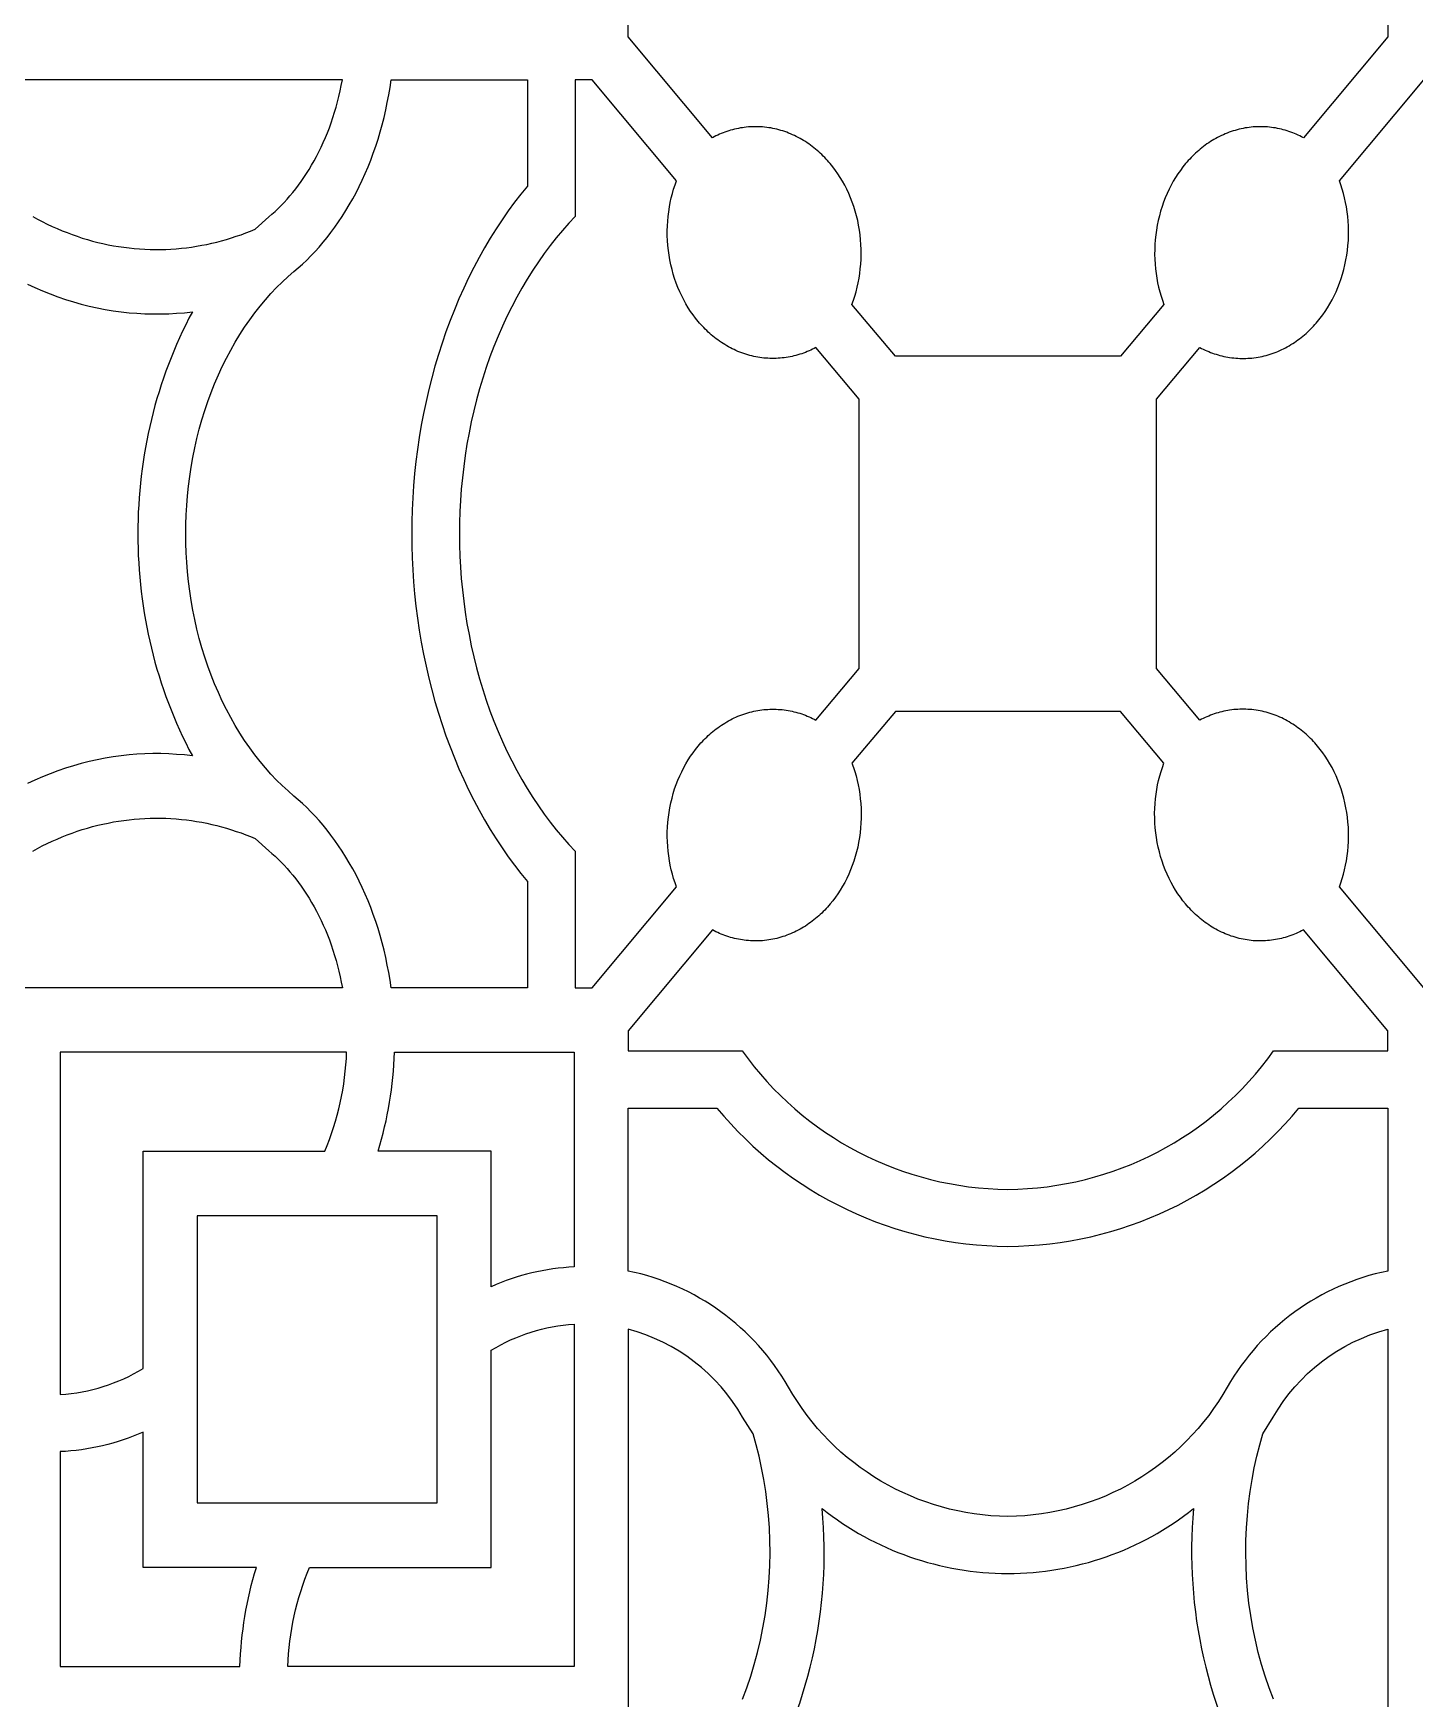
# Model space of a CAD drawing. Extents: x 59271 to 61367, y 41180 to 44085.
# Drawn here: x 59470.2 to 59620.9, y 43077.3 to 43259.1 of the extents above; entities that cross this region are included whole.
import ezdxf

# ---------------------------------------------------------------- set-up
doc = ezdxf.new("R2010")
doc.units = 0
doc.layers.get('0').update_dxf_attribs({"linetype": 'CONTINUOUS'})

msp = doc.modelspace()

# ---------------------------------------------------------------- linework, layer by layer
for points in [[(59617.97, 43260.87), (59617.97, 43258.67), (59608.76, 43247.66), (59608.57, 43247.76), (59608.38, 43247.85), (59608.19, 43247.94), (59607.99, 43248.03), (59607.8, 43248.11), (59607.6, 43248.19), (59607.4, 43248.27), (59607.19, 43248.34), (59606.99, 43248.41), (59606.78, 43248.47), (59606.57, 43248.53), (59606.36, 43248.58), (59606.15, 43248.63), (59605.93, 43248.68), (59605.72, 43248.72), (59605.5, 43248.75), (59605.29, 43248.78), (59605.07, 43248.81), (59604.85, 43248.83), (59604.63, 43248.84), (59604.41, 43248.85), (59604.19, 43248.86), (59603.96, 43248.86), (59603.74, 43248.85), (59603.52, 43248.84), (59603.3, 43248.83), (59603.07, 43248.81), (59602.85, 43248.78), (59602.63, 43248.75), (59602.41, 43248.72), (59602.19, 43248.68), (59601.97, 43248.63), (59601.75, 43248.58), (59601.53, 43248.52), (59601.31, 43248.46), (59601.09, 43248.4), (59600.88, 43248.32), (59600.66, 43248.25), (59600.45, 43248.17), (59600.24, 43248.08), (59600.03, 43247.99), (59599.82, 43247.9), (59599.62, 43247.8), (59599.41, 43247.69), (59599.21, 43247.58), (59599.01, 43247.47), (59598.82, 43247.35), (59598.62, 43247.23), (59598.43, 43247.11), (59598.24, 43246.98), (59598.06, 43246.85), (59597.87, 43246.71), (59597.69, 43246.57), (59597.52, 43246.42), (59597.34, 43246.28), (59597.17, 43246.13), (59597, 43245.97), (59596.83, 43245.82), (59596.67, 43245.66), (59596.51, 43245.5), (59596.36, 43245.33), (59596.2, 43245.17), (59596.06, 43245), (59595.91, 43244.83), (59595.62, 43244.47), (59595.35, 43244.1), (59595.08, 43243.72), (59594.82, 43243.32), (59594.57, 43242.91), (59594.33, 43242.48), (59594.11, 43242.04), (59593.9, 43241.58), (59593.7, 43241.11), (59593.51, 43240.64), (59593.34, 43240.15), (59593.18, 43239.65), (59593.05, 43239.14), (59592.92, 43238.63), (59592.82, 43238.11), (59592.73, 43237.59), (59592.65, 43237.06), (59592.6, 43236.53), (59592.56, 43236), (59592.54, 43235.47), (59592.53, 43234.93), (59592.55, 43234.41), (59592.58, 43233.88), (59592.63, 43233.36), (59592.69, 43232.84), (59592.77, 43232.34), (59592.86, 43231.83), (59592.97, 43231.34), (59593.09, 43230.86), (59593.23, 43230.38), (59593.38, 43229.92), (59593.54, 43229.47), (59588.81, 43223.82), (59576.52, 43223.82), (59564.24, 43223.82), (59559.51, 43229.47), (59559.67, 43229.92), (59559.82, 43230.38), (59559.96, 43230.86), (59560.08, 43231.34), (59560.19, 43231.83), (59560.28, 43232.34), (59560.36, 43232.84), (59560.42, 43233.36), (59560.47, 43233.88), (59560.5, 43234.41), (59560.51, 43234.93), (59560.51, 43235.47), (59560.49, 43236), (59560.45, 43236.53), (59560.4, 43237.06), (59560.32, 43237.59), (59560.23, 43238.11), (59560.13, 43238.63), (59560, 43239.14), (59559.86, 43239.65), (59559.71, 43240.15), (59559.54, 43240.64), (59559.35, 43241.11), (59559.15, 43241.58), (59558.94, 43242.04), (59558.72, 43242.48), (59558.48, 43242.91), (59558.23, 43243.32), (59557.97, 43243.72), (59557.7, 43244.1), (59557.42, 43244.47), (59557.14, 43244.83), (59556.99, 43245), (59556.84, 43245.17), (59556.69, 43245.33), (59556.54, 43245.5), (59556.38, 43245.66), (59556.21, 43245.82), (59556.05, 43245.97), (59555.88, 43246.13), (59555.71, 43246.28), (59555.53, 43246.42), (59555.36, 43246.57), (59555.18, 43246.71), (59554.99, 43246.85), (59554.81, 43246.98), (59554.62, 43247.11), (59554.42, 43247.23), (59554.23, 43247.35), (59554.03, 43247.47), (59553.84, 43247.58), (59553.63, 43247.69), (59553.43, 43247.8), (59553.23, 43247.9), (59553.02, 43247.99), (59552.81, 43248.08), (59552.6, 43248.17), (59552.39, 43248.25), (59552.17, 43248.32), (59551.96, 43248.4), (59551.74, 43248.46), (59551.52, 43248.52), (59551.3, 43248.58), (59551.08, 43248.63), (59550.86, 43248.68), (59550.64, 43248.72), (59550.42, 43248.75), (59550.2, 43248.78), (59549.98, 43248.81), (59549.75, 43248.83), (59549.53, 43248.84), (59549.31, 43248.85), (59549.09, 43248.86), (59548.86, 43248.86), (59548.64, 43248.85), (59548.42, 43248.84), (59548.2, 43248.83), (59547.98, 43248.81), (59547.76, 43248.78), (59547.55, 43248.75), (59547.33, 43248.72), (59547.11, 43248.68), (59546.9, 43248.63), (59546.69, 43248.58), (59546.48, 43248.53), (59546.27, 43248.47), (59546.06, 43248.41), (59545.86, 43248.34), (59545.65, 43248.27), (59545.45, 43248.19), (59545.25, 43248.11), (59545.06, 43248.03), (59544.86, 43247.94), (59544.67, 43247.85), (59544.48, 43247.76), (59544.29, 43247.66), (59535.08, 43258.67), (59535.08, 43260.87)], [(59470.12, 43239.05), (59470.64, 43238.77), (59471.16, 43238.5), (59471.69, 43238.23), (59472.23, 43237.98), (59472.77, 43237.74), (59473.31, 43237.51), (59473.86, 43237.3), (59474.41, 43237.09), (59474.96, 43236.9), (59475.52, 43236.71), (59476.08, 43236.55), (59476.64, 43236.39), (59477.21, 43236.24), (59477.77, 43236.11), (59478.34, 43235.99), (59478.91, 43235.88), (59479.48, 43235.78), (59480.05, 43235.7), (59480.63, 43235.63), (59481.2, 43235.57), (59481.77, 43235.52), (59482.35, 43235.49), (59482.92, 43235.47), (59483.49, 43235.46), (59484.06, 43235.46), (59484.63, 43235.48), (59485.2, 43235.51), (59485.76, 43235.54), (59486.33, 43235.6), (59486.89, 43235.66), (59487.45, 43235.73), (59488, 43235.82), (59488.55, 43235.92), (59489.1, 43236.02), (59489.65, 43236.14), (59490.19, 43236.27), (59490.73, 43236.41), (59491.26, 43236.57), (59491.79, 43236.73), (59492.32, 43236.9), (59492.84, 43237.08), (59493.35, 43237.27), (59493.86, 43237.47), (59494.37, 43237.68), (59495.89, 43239.04), (59496.22, 43239.32), (59496.55, 43239.62), (59496.89, 43239.94), (59497.21, 43240.26), (59497.54, 43240.6), (59497.86, 43240.95), (59498.18, 43241.31), (59498.5, 43241.69), (59498.81, 43242.08), (59499.11, 43242.48), (59499.41, 43242.89), (59499.71, 43243.32), (59500, 43243.75), (59500.28, 43244.2), (59500.55, 43244.67), (59500.82, 43245.14), (59501.08, 43245.62), (59501.34, 43246.12), (59501.58, 43246.62), (59501.82, 43247.14), (59502.05, 43247.67), (59502.27, 43248.2), (59502.48, 43248.75), (59502.68, 43249.3), (59502.87, 43249.86), (59503.05, 43250.43), (59503.22, 43251), (59503.37, 43251.59), (59503.52, 43252.17), (59503.66, 43252.77), (59503.78, 43253.37), (59503.9, 43253.97), (59467.23, 43253.97)], [(59621.9, 43154.91), (59612.69, 43165.92), (59612.85, 43166.37), (59613, 43166.83), (59613.13, 43167.31), (59613.26, 43167.79), (59613.37, 43168.28), (59613.46, 43168.78), (59613.54, 43169.29), (59613.6, 43169.81), (59613.65, 43170.33), (59613.68, 43170.86), (59613.69, 43171.38), (59613.69, 43171.92), (59613.67, 43172.45), (59613.63, 43172.98), (59613.57, 43173.51), (59613.5, 43174.04), (59613.41, 43174.56), (59613.3, 43175.08), (59613.18, 43175.59), (59613.04, 43176.1), (59612.89, 43176.6), (59612.71, 43177.09), (59612.53, 43177.56), (59612.33, 43178.03), (59612.12, 43178.49), (59611.89, 43178.93), (59611.65, 43179.36), (59611.41, 43179.77), (59611.15, 43180.17), (59610.88, 43180.55), (59610.6, 43180.92), (59610.32, 43181.28), (59610.17, 43181.45), (59610.02, 43181.62), (59609.87, 43181.78), (59609.71, 43181.95), (59609.55, 43182.11), (59609.39, 43182.27), (59609.22, 43182.42), (59609.06, 43182.58), (59608.88, 43182.73), (59608.71, 43182.87), (59608.53, 43183.02), (59608.35, 43183.16), (59608.17, 43183.29), (59607.98, 43183.43), (59607.79, 43183.56), (59607.6, 43183.68), (59607.41, 43183.8), (59607.21, 43183.92), (59607.01, 43184.03), (59606.81, 43184.14), (59606.61, 43184.25), (59606.4, 43184.35), (59606.19, 43184.44), (59605.99, 43184.53), (59605.78, 43184.62), (59605.56, 43184.7), (59605.35, 43184.77), (59605.13, 43184.85), (59604.92, 43184.91), (59604.7, 43184.97), (59604.48, 43185.03), (59604.26, 43185.08), (59604.04, 43185.13), (59603.82, 43185.17), (59603.6, 43185.2), (59603.37, 43185.23), (59603.15, 43185.26), (59602.93, 43185.28), (59602.71, 43185.29), (59602.48, 43185.3), (59602.26, 43185.31), (59602.04, 43185.31), (59601.82, 43185.3), (59601.6, 43185.29), (59601.38, 43185.28), (59601.16, 43185.26), (59600.94, 43185.23), (59600.72, 43185.2), (59600.51, 43185.16), (59600.29, 43185.13), (59600.08, 43185.08), (59599.86, 43185.03), (59599.65, 43184.98), (59599.45, 43184.92), (59599.24, 43184.86), (59599.03, 43184.79), (59598.83, 43184.72), (59598.63, 43184.64), (59598.43, 43184.56), (59598.23, 43184.48), (59598.04, 43184.39), (59597.84, 43184.3), (59597.65, 43184.21), (59597.47, 43184.11), (59592.74, 43189.76), (59592.74, 43204.44), (59592.74, 43219.12), (59597.47, 43224.77), (59597.65, 43224.67), (59597.84, 43224.58), (59598.04, 43224.49), (59598.23, 43224.4), (59598.43, 43224.32), (59598.63, 43224.24), (59598.83, 43224.16), (59599.03, 43224.09), (59599.24, 43224.03), (59599.45, 43223.96), (59599.65, 43223.91), (59599.86, 43223.85), (59600.08, 43223.8), (59600.29, 43223.76), (59600.51, 43223.72), (59600.72, 43223.68), (59600.94, 43223.65), (59601.16, 43223.63), (59601.38, 43223.61), (59601.6, 43223.59), (59601.82, 43223.58), (59602.04, 43223.58), (59602.26, 43223.57), (59602.48, 43223.58), (59602.71, 43223.59), (59602.93, 43223.6), (59603.15, 43223.62), (59603.37, 43223.65), (59603.6, 43223.68), (59603.82, 43223.72), (59604.04, 43223.76), (59604.26, 43223.8), (59604.48, 43223.85), (59604.7, 43223.91), (59604.92, 43223.97), (59605.13, 43224.04), (59605.35, 43224.11), (59605.56, 43224.19), (59605.78, 43224.27), (59605.99, 43224.35), (59606.19, 43224.44), (59606.4, 43224.54), (59606.61, 43224.64), (59606.81, 43224.74), (59607.01, 43224.85), (59607.21, 43224.96), (59607.41, 43225.08), (59607.6, 43225.2), (59607.79, 43225.33), (59607.98, 43225.46), (59608.17, 43225.59), (59608.35, 43225.73), (59608.53, 43225.87), (59608.71, 43226.01), (59608.88, 43226.16), (59609.06, 43226.31), (59609.22, 43226.46), (59609.39, 43226.62), (59609.55, 43226.77), (59609.71, 43226.94), (59609.87, 43227.1), (59610.02, 43227.27), (59610.17, 43227.44), (59610.32, 43227.61), (59610.6, 43227.96), (59610.88, 43228.33), (59611.15, 43228.71), (59611.41, 43229.11), (59611.65, 43229.53), (59611.89, 43229.96), (59612.12, 43230.4), (59612.33, 43230.85), (59612.53, 43231.32), (59612.71, 43231.8), (59612.89, 43232.29), (59613.04, 43232.78), (59613.18, 43233.29), (59613.3, 43233.8), (59613.41, 43234.32), (59613.5, 43234.85), (59613.57, 43235.37), (59613.63, 43235.9), (59613.67, 43236.44), (59613.69, 43236.97), (59613.69, 43237.5), (59613.68, 43238.03), (59613.65, 43238.55), (59613.6, 43239.07), (59613.54, 43239.59), (59613.46, 43240.1), (59613.37, 43240.6), (59613.26, 43241.09), (59613.13, 43241.58), (59613, 43242.05), (59612.85, 43242.51), (59612.69, 43242.96), (59621.9, 43253.97)], [(59470.12, 43169.83), (59470.64, 43170.11), (59471.16, 43170.39), (59471.69, 43170.65), (59472.23, 43170.9), (59472.77, 43171.14), (59473.31, 43171.37), (59473.86, 43171.59), (59474.41, 43171.79), (59474.96, 43171.99), (59475.52, 43172.17), (59476.08, 43172.34), (59476.64, 43172.5), (59477.21, 43172.64), (59477.77, 43172.77), (59478.34, 43172.89), (59478.91, 43173), (59479.48, 43173.1), (59480.05, 43173.18), (59480.63, 43173.25), (59481.2, 43173.31), (59481.77, 43173.36), (59482.35, 43173.39), (59482.92, 43173.41), (59483.49, 43173.42), (59484.06, 43173.42), (59484.63, 43173.41), (59485.2, 43173.38), (59485.76, 43173.34), (59486.33, 43173.29), (59486.89, 43173.22), (59487.45, 43173.15), (59488, 43173.06), (59488.55, 43172.97), (59489.1, 43172.86), (59489.65, 43172.74), (59490.19, 43172.61), (59490.73, 43172.47), (59491.26, 43172.32), (59491.79, 43172.16), (59492.32, 43171.98), (59492.84, 43171.8), (59493.35, 43171.61), (59493.86, 43171.41), (59494.37, 43171.2), (59495.89, 43169.85), (59496.22, 43169.56), (59496.55, 43169.26), (59496.89, 43168.95), (59497.21, 43168.62), (59497.54, 43168.28), (59497.86, 43167.93), (59498.18, 43167.57), (59498.5, 43167.2), (59498.81, 43166.81), (59499.11, 43166.41), (59499.41, 43165.99), (59499.71, 43165.57), (59500, 43165.13), (59500.28, 43164.68), (59500.55, 43164.22), (59500.82, 43163.74), (59501.08, 43163.26), (59501.34, 43162.76), (59501.58, 43162.26), (59501.82, 43161.74), (59502.05, 43161.22), (59502.27, 43160.68), (59502.48, 43160.14), (59502.68, 43159.58), (59502.87, 43159.02), (59503.05, 43158.45), (59503.22, 43157.88), (59503.37, 43157.3), (59503.52, 43156.71), (59503.66, 43156.12), (59503.78, 43155.52), (59503.9, 43154.91), (59467.23, 43154.91)]]:
    msp.add_lwpolyline(points)
for points in [[(59486.81, 43204.44), (59486.82, 43205.47), (59486.86, 43206.5), (59486.92, 43207.54), (59487, 43208.59), (59487.11, 43209.63), (59487.24, 43210.68), (59487.4, 43211.72), (59487.59, 43212.77), (59487.8, 43213.81), (59488.03, 43214.84), (59488.29, 43215.86), (59488.58, 43216.88), (59488.89, 43217.89), (59489.22, 43218.88), (59489.58, 43219.86), (59489.96, 43220.82), (59490.37, 43221.77), (59490.8, 43222.69), (59491.25, 43223.6), (59491.72, 43224.48), (59492.21, 43225.35), (59492.71, 43226.19), (59493.24, 43227), (59493.79, 43227.79), (59494.35, 43228.55), (59494.92, 43229.28), (59495.51, 43229.98), (59496.11, 43230.65), (59496.72, 43231.3), (59497.35, 43231.91), (59497.98, 43232.5), (59498.62, 43233.05), (59499.09, 43233.45), (59499.55, 43233.87), (59500.01, 43234.31), (59500.47, 43234.76), (59500.92, 43235.24), (59501.36, 43235.73), (59501.8, 43236.25), (59502.24, 43236.78), (59502.66, 43237.33), (59503.08, 43237.89), (59503.49, 43238.48), (59503.89, 43239.08), (59504.28, 43239.7), (59504.66, 43240.34), (59505.03, 43240.99), (59505.39, 43241.66), (59505.73, 43242.34), (59506.07, 43243.04), (59506.39, 43243.75), (59506.7, 43244.48), (59506.99, 43245.22), (59507.27, 43245.97), (59507.54, 43246.73), (59507.79, 43247.5), (59508.02, 43248.29), (59508.24, 43249.08), (59508.45, 43249.88), (59508.63, 43250.69), (59508.8, 43251.5), (59508.96, 43252.32), (59509.1, 43253.14), (59509.22, 43253.97), (59524.1, 43253.97), (59524.1, 43242.39), (59523.39, 43241.51), (59522.69, 43240.61), (59522, 43239.67), (59521.33, 43238.71), (59520.68, 43237.71), (59520.04, 43236.7), (59519.42, 43235.65), (59518.82, 43234.58), (59518.24, 43233.49), (59517.68, 43232.37), (59517.14, 43231.23), (59516.62, 43230.07), (59516.12, 43228.89), (59515.65, 43227.7), (59515.2, 43226.48), (59514.78, 43225.25), (59514.38, 43224), (59514, 43222.74), (59513.65, 43221.46), (59513.33, 43220.18), (59513.03, 43218.89), (59512.76, 43217.58), (59512.51, 43216.28), (59512.29, 43214.96), (59512.1, 43213.65), (59511.93, 43212.33), (59511.79, 43211.01), (59511.67, 43209.69), (59511.59, 43208.37), (59511.52, 43207.05), (59511.49, 43205.75), (59511.47, 43204.44), (59511.49, 43203.14), (59511.52, 43201.83), (59511.59, 43200.51), (59511.67, 43199.2), (59511.79, 43197.88), (59511.93, 43196.56), (59512.1, 43195.24), (59512.29, 43193.92), (59512.51, 43192.61), (59512.76, 43191.3), (59513.03, 43190), (59513.33, 43188.7), (59513.65, 43187.42), (59514, 43186.15), (59514.38, 43184.89), (59514.78, 43183.64), (59515.2, 43182.4), (59515.65, 43181.19), (59516.12, 43179.99), (59516.62, 43178.81), (59517.14, 43177.65), (59517.68, 43176.51), (59518.24, 43175.39), (59518.82, 43174.3), (59519.42, 43173.23), (59520.04, 43172.19), (59520.68, 43171.17), (59521.33, 43170.18), (59522, 43169.21), (59522.69, 43168.28), (59523.39, 43167.37), (59524.1, 43166.49), (59524.1, 43154.91), (59509.22, 43154.91), (59509.1, 43155.74), (59508.96, 43156.57), (59508.8, 43157.38), (59508.63, 43158.2), (59508.45, 43159.01), (59508.24, 43159.81), (59508.02, 43160.6), (59507.79, 43161.38), (59507.54, 43162.15), (59507.27, 43162.92), (59506.99, 43163.67), (59506.7, 43164.41), (59506.39, 43165.13), (59506.07, 43165.84), (59505.73, 43166.54), (59505.39, 43167.23), (59505.03, 43167.9), (59504.66, 43168.55), (59504.28, 43169.18), (59503.89, 43169.8), (59503.49, 43170.41), (59503.08, 43170.99), (59502.66, 43171.56), (59502.24, 43172.11), (59501.8, 43172.64), (59501.36, 43173.15), (59500.92, 43173.64), (59500.47, 43174.12), (59500.01, 43174.58), (59499.55, 43175.01), (59499.09, 43175.43), (59498.62, 43175.83), (59497.98, 43176.39), (59497.35, 43176.97), (59496.72, 43177.58), (59496.11, 43178.23), (59495.51, 43178.9), (59494.92, 43179.61), (59494.35, 43180.34), (59493.79, 43181.1), (59493.24, 43181.89), (59492.71, 43182.7), (59492.21, 43183.54), (59491.72, 43184.4), (59491.25, 43185.28), (59490.8, 43186.19), (59490.37, 43187.12), (59489.96, 43188.06), (59489.58, 43189.03), (59489.22, 43190), (59488.89, 43191), (59488.58, 43192), (59488.29, 43193.02), (59488.03, 43194.04), (59487.8, 43195.08), (59487.59, 43196.12), (59487.4, 43197.16), (59487.24, 43198.2), (59487.11, 43199.25), (59487, 43200.3), (59486.92, 43201.34), (59486.86, 43202.38), (59486.82, 43203.41)], [(59560.31, 43204.44), (59560.31, 43219.12), (59555.58, 43224.77), (59555.39, 43224.67), (59555.2, 43224.58), (59555.01, 43224.49), (59554.82, 43224.4), (59554.62, 43224.32), (59554.42, 43224.24), (59554.22, 43224.16), (59554.02, 43224.09), (59553.81, 43224.03), (59553.6, 43223.96), (59553.4, 43223.91), (59553.18, 43223.85), (59552.97, 43223.8), (59552.76, 43223.76), (59552.54, 43223.72), (59552.33, 43223.68), (59552.11, 43223.65), (59551.89, 43223.63), (59551.67, 43223.61), (59551.45, 43223.59), (59551.23, 43223.58), (59551.01, 43223.58), (59550.79, 43223.57), (59550.56, 43223.58), (59550.34, 43223.59), (59550.12, 43223.6), (59549.9, 43223.62), (59549.67, 43223.65), (59549.45, 43223.68), (59549.23, 43223.72), (59549.01, 43223.76), (59548.79, 43223.8), (59548.57, 43223.85), (59548.35, 43223.91), (59548.13, 43223.97), (59547.92, 43224.04), (59547.7, 43224.11), (59547.49, 43224.19), (59547.27, 43224.27), (59547.06, 43224.35), (59546.85, 43224.44), (59546.65, 43224.54), (59546.44, 43224.64), (59546.24, 43224.74), (59546.04, 43224.85), (59545.84, 43224.96), (59545.64, 43225.08), (59545.45, 43225.2), (59545.26, 43225.33), (59545.07, 43225.46), (59544.88, 43225.59), (59544.7, 43225.73), (59544.52, 43225.87), (59544.34, 43226.01), (59544.16, 43226.16), (59543.99, 43226.31), (59543.82, 43226.46), (59543.66, 43226.62), (59543.5, 43226.77), (59543.34, 43226.94), (59543.18, 43227.1), (59543.03, 43227.27), (59542.88, 43227.44), (59542.73, 43227.61), (59542.45, 43227.96), (59542.17, 43228.33), (59541.9, 43228.71), (59541.64, 43229.11), (59541.39, 43229.53), (59541.16, 43229.96), (59540.93, 43230.4), (59540.72, 43230.85), (59540.52, 43231.32), (59540.33, 43231.8), (59540.16, 43232.29), (59540.01, 43232.78), (59539.87, 43233.29), (59539.75, 43233.8), (59539.64, 43234.32), (59539.55, 43234.85), (59539.48, 43235.37), (59539.42, 43235.9), (59539.38, 43236.44), (59539.36, 43236.97), (59539.36, 43237.5), (59539.37, 43238.03), (59539.4, 43238.55), (59539.45, 43239.07), (59539.51, 43239.59), (59539.59, 43240.1), (59539.68, 43240.6), (59539.79, 43241.09), (59539.91, 43241.58), (59540.05, 43242.05), (59540.2, 43242.51), (59540.36, 43242.96), (59531.15, 43253.97), (59529.31, 43253.97), (59529.31, 43239.08), (59528.61, 43238.33), (59527.92, 43237.55), (59527.24, 43236.74), (59526.57, 43235.89), (59525.92, 43235.02), (59525.29, 43234.12), (59524.67, 43233.19), (59524.07, 43232.24), (59523.49, 43231.26), (59522.93, 43230.25), (59522.38, 43229.22), (59521.86, 43228.17), (59521.37, 43227.09), (59520.89, 43226), (59520.44, 43224.88), (59520.01, 43223.75), (59519.61, 43222.6), (59519.23, 43221.44), (59518.87, 43220.26), (59518.55, 43219.07), (59518.25, 43217.87), (59517.97, 43216.66), (59517.72, 43215.45), (59517.5, 43214.22), (59517.31, 43213), (59517.14, 43211.77), (59517, 43210.54), (59516.88, 43209.32), (59516.79, 43208.09), (59516.73, 43206.87), (59516.69, 43205.65), (59516.68, 43204.44), (59516.69, 43203.23), (59516.73, 43202.01), (59516.79, 43200.79), (59516.88, 43199.57), (59517, 43198.34), (59517.14, 43197.11), (59517.31, 43195.88), (59517.5, 43194.66), (59517.72, 43193.44), (59517.97, 43192.22), (59518.25, 43191.01), (59518.55, 43189.81), (59518.87, 43188.62), (59519.23, 43187.45), (59519.61, 43186.28), (59520.01, 43185.13), (59520.44, 43184), (59520.89, 43182.89), (59521.37, 43181.79), (59521.86, 43180.72), (59522.38, 43179.66), (59522.93, 43178.63), (59523.49, 43177.62), (59524.07, 43176.64), (59524.67, 43175.69), (59525.29, 43174.76), (59525.92, 43173.86), (59526.57, 43172.99), (59527.24, 43172.15), (59527.92, 43171.34), (59528.61, 43170.55), (59529.31, 43169.8), (59529.31, 43154.91), (59531.15, 43154.91), (59540.36, 43165.92), (59540.2, 43166.37), (59540.05, 43166.83), (59539.91, 43167.31), (59539.79, 43167.79), (59539.68, 43168.28), (59539.59, 43168.78), (59539.51, 43169.29), (59539.45, 43169.81), (59539.4, 43170.33), (59539.37, 43170.86), (59539.36, 43171.38), (59539.36, 43171.92), (59539.38, 43172.45), (59539.42, 43172.98), (59539.48, 43173.51), (59539.55, 43174.04), (59539.64, 43174.56), (59539.75, 43175.08), (59539.87, 43175.59), (59540.01, 43176.1), (59540.16, 43176.6), (59540.33, 43177.09), (59540.52, 43177.56), (59540.72, 43178.03), (59540.93, 43178.49), (59541.16, 43178.93), (59541.39, 43179.36), (59541.64, 43179.77), (59541.9, 43180.17), (59542.17, 43180.55), (59542.45, 43180.92), (59542.73, 43181.28), (59542.88, 43181.45), (59543.03, 43181.62), (59543.18, 43181.78), (59543.34, 43181.95), (59543.5, 43182.11), (59543.66, 43182.27), (59543.82, 43182.42), (59543.99, 43182.58), (59544.16, 43182.73), (59544.34, 43182.87), (59544.52, 43183.02), (59544.7, 43183.16), (59544.88, 43183.29), (59545.07, 43183.43), (59545.26, 43183.56), (59545.45, 43183.68), (59545.64, 43183.8), (59545.84, 43183.92), (59546.04, 43184.03), (59546.24, 43184.14), (59546.44, 43184.25), (59546.65, 43184.35), (59546.85, 43184.44), (59547.06, 43184.53), (59547.27, 43184.62), (59547.49, 43184.7), (59547.7, 43184.77), (59547.92, 43184.85), (59548.13, 43184.91), (59548.35, 43184.97), (59548.57, 43185.03), (59548.79, 43185.08), (59549.01, 43185.13), (59549.23, 43185.17), (59549.45, 43185.2), (59549.67, 43185.23), (59549.9, 43185.26), (59550.12, 43185.28), (59550.34, 43185.29), (59550.56, 43185.3), (59550.79, 43185.31), (59551.01, 43185.31), (59551.23, 43185.3), (59551.45, 43185.29), (59551.67, 43185.28), (59551.89, 43185.26), (59552.11, 43185.23), (59552.33, 43185.2), (59552.54, 43185.16), (59552.76, 43185.13), (59552.97, 43185.08), (59553.18, 43185.03), (59553.4, 43184.98), (59553.6, 43184.92), (59553.81, 43184.86), (59554.02, 43184.79), (59554.22, 43184.72), (59554.42, 43184.64), (59554.62, 43184.56), (59554.82, 43184.48), (59555.01, 43184.39), (59555.2, 43184.3), (59555.39, 43184.21), (59555.58, 43184.11), (59560.31, 43189.76)], [(59488.05, 43098.71), (59514.26, 43098.71), (59514.26, 43130.04), (59488.05, 43130.04)]]:
    msp.add_lwpolyline(points, close=True)
for points in [[(59469.53, 43231.69), (59470.35, 43231.31), (59471.18, 43230.95), (59472.01, 43230.61), (59472.85, 43230.3), (59473.7, 43230.01), (59474.56, 43229.75), (59475.41, 43229.51), (59476.28, 43229.29), (59477.14, 43229.1), (59478.01, 43228.93), (59478.88, 43228.78), (59479.75, 43228.66), (59480.62, 43228.57), (59481.49, 43228.5), (59482.36, 43228.45), (59483.23, 43228.43), (59484.1, 43228.43), (59484.96, 43228.45), (59485.82, 43228.5), (59486.68, 43228.57), (59487.53, 43228.66, 0.124595), (59481.6, 43204.44, 0.124595), (59487.53, 43180.22), (59486.68, 43180.31), (59485.82, 43180.38), (59484.96, 43180.43), (59484.1, 43180.46), (59483.23, 43180.46), (59482.36, 43180.43), (59481.49, 43180.39), (59480.62, 43180.32), (59479.75, 43180.22), (59478.88, 43180.1), (59478.01, 43179.96), (59477.14, 43179.79), (59476.28, 43179.6), (59475.41, 43179.38), (59474.56, 43179.14), (59473.7, 43178.87), (59472.85, 43178.58), (59472.01, 43178.27), (59471.18, 43177.93), (59470.35, 43177.58), (59469.53, 43177.2)], [(59547.56, 43077.28), (59548.03, 43078.53), (59548.46, 43079.8), (59548.85, 43081.09), (59549.21, 43082.4), (59549.52, 43083.73), (59549.79, 43085.07), (59550.03, 43086.42), (59550.22, 43087.78), (59550.37, 43089.15), (59550.48, 43090.52), (59550.54, 43091.89), (59550.57, 43093.26), (59550.55, 43094.62), (59550.5, 43095.97), (59550.4, 43097.32), (59550.27, 43098.65), (59550.1, 43099.96), (59549.89, 43101.26), (59549.64, 43102.54), (59549.37, 43103.8), (59549.05, 43105.04), (59548.71, 43106.25), (59547.58, 43108.07, 0.200602), (59535.08, 43117.65), (59535.08, 43073.83)], [(59605.49, 43077.28), (59605.02, 43078.53), (59604.59, 43079.8), (59604.2, 43081.09), (59603.84, 43082.4), (59603.53, 43083.73), (59603.26, 43085.07), (59603.02, 43086.42), (59602.83, 43087.78), (59602.68, 43089.15), (59602.57, 43090.52), (59602.51, 43091.89), (59602.48, 43093.26), (59602.49, 43094.62), (59602.55, 43095.97), (59602.65, 43097.32), (59602.78, 43098.65), (59602.95, 43099.96), (59603.16, 43101.26), (59603.4, 43102.54), (59603.68, 43103.8), (59604, 43105.04), (59604.34, 43106.25), (59605.47, 43108.07, -0.200602), (59617.97, 43117.65), (59617.97, 43073.83)], [(59549.09, 43066.64, 0.159593), (59556.26, 43098.08, 0.16816), (59576.52, 43091, 0.16816), (59596.79, 43098.08, 0.159593), (59603.96, 43066.64, 0.091636)]]:
    msp.add_lwpolyline(points, format="xyb")
for points in [[(59605.51, 43148.02), (59617.97, 43148.02), (59617.97, 43150.22), (59608.76, 43161.22), (59608.57, 43161.12), (59608.38, 43161.03), (59608.19, 43160.94), (59607.99, 43160.85), (59607.8, 43160.77), (59607.6, 43160.69), (59607.4, 43160.61), (59607.19, 43160.54), (59606.99, 43160.48), (59606.78, 43160.41), (59606.57, 43160.36), (59606.36, 43160.3), (59606.15, 43160.25), (59605.93, 43160.21), (59605.72, 43160.17), (59605.5, 43160.13), (59605.29, 43160.1), (59605.07, 43160.08), (59604.85, 43160.06), (59604.63, 43160.04), (59604.41, 43160.03), (59604.19, 43160.02), (59603.96, 43160.02), (59603.74, 43160.03), (59603.52, 43160.04), (59603.3, 43160.05), (59603.07, 43160.07), (59602.85, 43160.1), (59602.63, 43160.13), (59602.41, 43160.17), (59602.19, 43160.21), (59601.97, 43160.25), (59601.75, 43160.3), (59601.53, 43160.36), (59601.31, 43160.42), (59601.09, 43160.49), (59600.88, 43160.56), (59600.66, 43160.64), (59600.45, 43160.72), (59600.24, 43160.8), (59600.03, 43160.89), (59599.82, 43160.99), (59599.62, 43161.09), (59599.41, 43161.19), (59599.21, 43161.3), (59599.01, 43161.41), (59598.82, 43161.53), (59598.62, 43161.65), (59598.43, 43161.78), (59598.24, 43161.91), (59598.06, 43162.04), (59597.87, 43162.17), (59597.69, 43162.31), (59597.52, 43162.46), (59597.34, 43162.61), (59597.17, 43162.76), (59597, 43162.91), (59596.83, 43163.06), (59596.67, 43163.22), (59596.51, 43163.39), (59596.36, 43163.55), (59596.2, 43163.72), (59596.06, 43163.89), (59595.91, 43164.06), (59595.62, 43164.41), (59595.35, 43164.78), (59595.08, 43165.16), (59594.82, 43165.56), (59594.57, 43165.98), (59594.33, 43166.41), (59594.11, 43166.85), (59593.9, 43167.3), (59593.7, 43167.77), (59593.51, 43168.25), (59593.34, 43168.74), (59593.18, 43169.23), (59593.05, 43169.74), (59592.92, 43170.25), (59592.82, 43170.77), (59592.73, 43171.3), (59592.65, 43171.82), (59592.6, 43172.35), (59592.56, 43172.89), (59592.54, 43173.42), (59592.53, 43173.95), (59592.55, 43174.48), (59592.58, 43175), (59592.63, 43175.52), (59592.69, 43176.04), (59592.77, 43176.55), (59592.86, 43177.05), (59592.97, 43177.54), (59593.09, 43178.03), (59593.23, 43178.5), (59593.38, 43178.96), (59593.54, 43179.41), (59588.81, 43185.07), (59576.52, 43185.07), (59564.24, 43185.07), (59559.51, 43179.41), (59559.67, 43178.96), (59559.82, 43178.5), (59559.96, 43178.03), (59560.08, 43177.54), (59560.19, 43177.05), (59560.28, 43176.55), (59560.36, 43176.04), (59560.42, 43175.52), (59560.47, 43175), (59560.5, 43174.48), (59560.51, 43173.95), (59560.51, 43173.42), (59560.49, 43172.89), (59560.45, 43172.35), (59560.4, 43171.82), (59560.32, 43171.3), (59560.23, 43170.77), (59560.13, 43170.25), (59560, 43169.74), (59559.86, 43169.23), (59559.71, 43168.74), (59559.54, 43168.25), (59559.35, 43167.77), (59559.15, 43167.3), (59558.94, 43166.85), (59558.72, 43166.41), (59558.48, 43165.98), (59558.23, 43165.56), (59557.97, 43165.16), (59557.7, 43164.78), (59557.42, 43164.41), (59557.14, 43164.06), (59556.99, 43163.89), (59556.84, 43163.72), (59556.69, 43163.55), (59556.54, 43163.39), (59556.38, 43163.22), (59556.21, 43163.06), (59556.05, 43162.91), (59555.88, 43162.76), (59555.71, 43162.61), (59555.53, 43162.46), (59555.36, 43162.31), (59555.18, 43162.17), (59554.99, 43162.04), (59554.81, 43161.91), (59554.62, 43161.78), (59554.42, 43161.65), (59554.23, 43161.53), (59554.03, 43161.41), (59553.84, 43161.3), (59553.63, 43161.19), (59553.43, 43161.09), (59553.23, 43160.99), (59553.02, 43160.89), (59552.81, 43160.8), (59552.6, 43160.72), (59552.39, 43160.64), (59552.17, 43160.56), (59551.96, 43160.49), (59551.74, 43160.42), (59551.52, 43160.36), (59551.3, 43160.3), (59551.08, 43160.25), (59550.86, 43160.21), (59550.64, 43160.17), (59550.42, 43160.13), (59550.2, 43160.1), (59549.98, 43160.07), (59549.75, 43160.05), (59549.53, 43160.04), (59549.31, 43160.03), (59549.09, 43160.02), (59548.86, 43160.02), (59548.64, 43160.03), (59548.42, 43160.04), (59548.2, 43160.06), (59547.98, 43160.08), (59547.76, 43160.1), (59547.55, 43160.13), (59547.33, 43160.17), (59547.11, 43160.21), (59546.9, 43160.25), (59546.69, 43160.3), (59546.48, 43160.36), (59546.27, 43160.41), (59546.06, 43160.48), (59545.86, 43160.54), (59545.65, 43160.61), (59545.45, 43160.69), (59545.25, 43160.77), (59545.06, 43160.85), (59544.86, 43160.94), (59544.67, 43161.03), (59544.48, 43161.12), (59544.29, 43161.22), (59535.08, 43150.22), (59535.08, 43148.02), (59547.54, 43148.02, 0.240747), (59576.52, 43132.92, 0.240747)], [(59501.99, 43137.07, 0.090687), (59504.37, 43147.88), (59473.12, 43147.88), (59473.12, 43110.53, 0.123377), (59482.16, 43113.38), (59482.16, 43137.07)], [(59529.19, 43124.45, 0.093744), (59520.15, 43122.3), (59520.15, 43137.07), (59507.79, 43137.07, 0.067508), (59509.59, 43147.88), (59529.19, 43147.88)], [(59576.52, 43097.23, -0.26745), (59552.59, 43111.34, 0.215544), (59535.08, 43124.01), (59535.08, 43141.79), (59544.77, 43141.79, 0.222359), (59576.52, 43126.7), (59576.52, 43126.7, 0.222359), (59608.28, 43141.79), (59617.97, 43141.79), (59617.97, 43124.01, 0.215544), (59600.46, 43111.34, -0.26745)], [(59520.15, 43115.36, -0.123377), (59529.19, 43118.21), (59529.19, 43080.86), (59497.94, 43080.86, -0.090687), (59500.33, 43091.67), (59520.15, 43091.67)], [(59482.16, 43106.44, -0.093744), (59473.12, 43104.3), (59473.12, 43080.86), (59492.73, 43080.86, -0.067508), (59494.52, 43091.67), (59482.16, 43091.67)]]:
    msp.add_lwpolyline(points, format="xyb", close=True)

doc.saveas('drawing.dxf')
